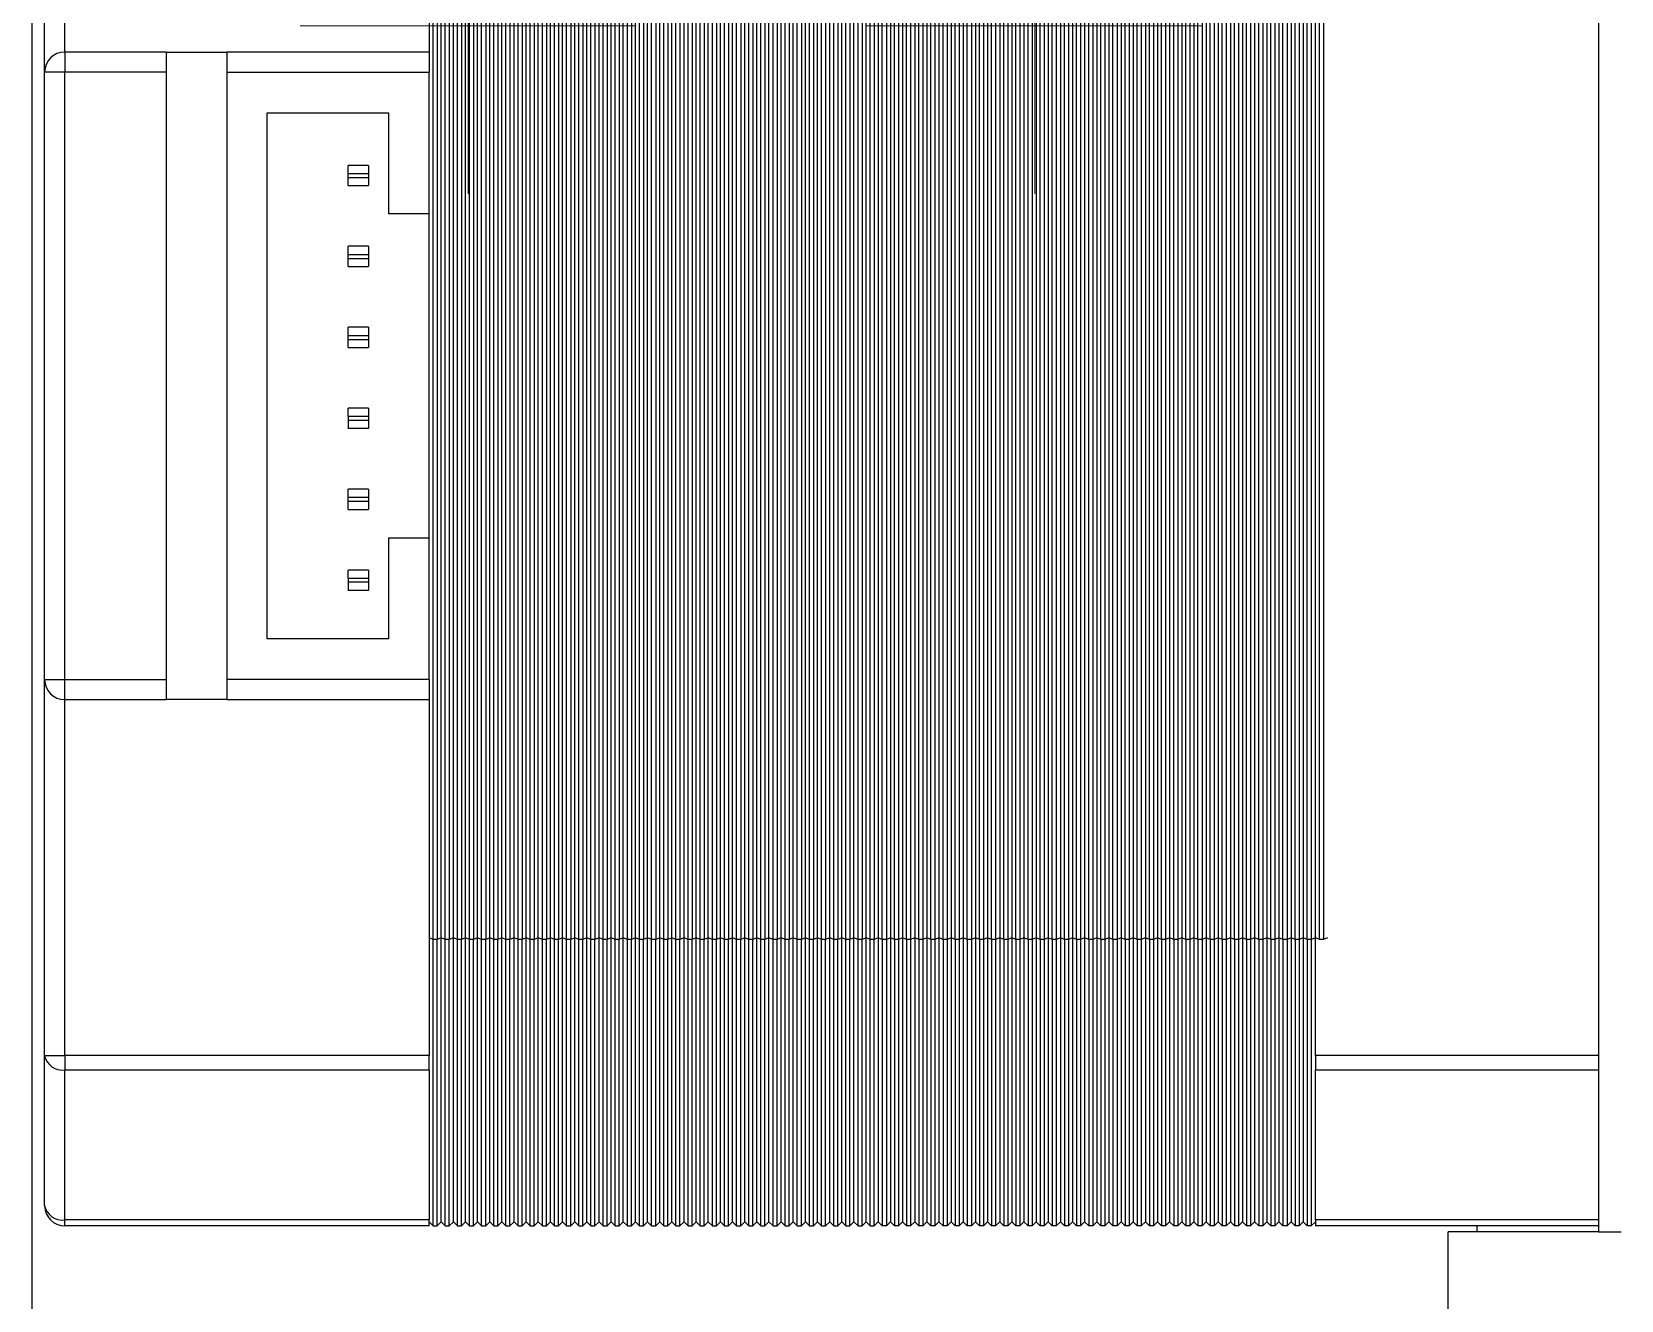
# Model space of a CAD drawing. Header units: millimetres. Extents: x -168 to 836, y 5 to 727.
# Drawn here: x 293.89 to 333.16, y 623.59 to 654.93 of the extents above; entities that cross this region are included whole.
import ezdxf

# ---------------------------------------------------------------- set-up
doc = ezdxf.new("R2010")
doc.units = ezdxf.units.MM

# ---------------------------------------------------------------- blocks, each defined once
blk = doc.blocks.new('SW_CENTERMARKSYMBOL_10')
at = {"color": 0, "linetype": 'Continuous', "lineweight": 0}
for p, q in [((0, 2.5), (0, 4.15)), ((0, 0), (0, 2.5)), ((-2.5, 0), (-4.15, 0)), ((0, 0), (-2.5, 0)), ((0, 0), (0, -2.5)), ((0, 0), (2.5, 0)), ((2.5, 0), (4.15, 0)), ((0, -2.5), (0, -4.15))]:
    blk.add_line(p, q, dxfattribs=at)
blk = doc.blocks.new('SW_CENTERMARKSYMBOL_11')
at = {"color": 0, "linetype": 'Continuous', "lineweight": 0}
for p, q in [((0, 2.5), (0, 4.15)), ((0, 0), (0, 2.5)), ((-2.5, 0), (-4.15, 0)), ((0, 0), (-2.5, 0)), ((0, 0), (0, -2.5)), ((0, 0), (2.5, 0)), ((2.5, 0), (4.15, 0)), ((0, -2.5), (0, -4.15))]:
    blk.add_line(p, q, dxfattribs=at)

msp = doc.modelspace()

# ---------------------------------------------------------------- linework, layer by layer
at = {"color": 7, "linetype": 'Continuous', "lineweight": 25}
for p, q in [((293.889, 668.582), (293.889, 618.085)), ((332.605, 668.582), (332.605, 625.282)), ((294.205, 653.932), (294.205, 663.225)), ((294.705, 654.432), (294.705, 663.225)), ((303.705, 663.225), (303.705, 654.432)), ((325.605, 629.639), (325.605, 663.225)), ((303.805, 632.503), (303.805, 660.361)), ((303.905, 660.361), (303.905, 632.503)), ((304.005, 632.544), (304.005, 660.319)), ((304.105, 632.503), (304.105, 660.361)), ((304.205, 660.361), (304.205, 632.503)), ((304.305, 632.544), (304.305, 660.319)), ((304.405, 632.503), (304.405, 660.361)), ((304.505, 660.361), (304.505, 632.503)), ((304.605, 632.544), (304.605, 660.319)), ((304.705, 632.503), (304.705, 660.361)), ((304.805, 660.361), (304.805, 632.503)), ((304.905, 632.544), (304.905, 660.319)), ((305.005, 632.503), (305.005, 660.361)), ((305.105, 660.361), (305.105, 632.503)), ((305.205, 632.544), (305.205, 660.319)), ((305.305, 632.503), (305.305, 660.361)), ((305.405, 660.361), (305.405, 632.503)), ((305.505, 632.544), (305.505, 660.319)), ((305.605, 632.503), (305.605, 660.361)), ((305.705, 660.361), (305.705, 632.503)), ((305.805, 632.544), (305.805, 660.319)), ((305.905, 632.503), (305.905, 660.361)), ((306.005, 660.361), (306.005, 632.503)), ((306.105, 632.544), (306.105, 660.319)), ((306.205, 632.503), (306.205, 660.361)), ((306.305, 660.361), (306.305, 632.503)), ((306.405, 632.544), (306.405, 660.319)), ((306.505, 632.503), (306.505, 660.361)), ((306.605, 660.361), (306.605, 632.503)), ((306.705, 632.544), (306.705, 660.319)), ((306.805, 632.503), (306.805, 660.361)), ((306.905, 660.361), (306.905, 632.503)), ((307.005, 632.544), (307.005, 660.319)), ((307.105, 632.503), (307.105, 660.361)), ((307.205, 660.361), (307.205, 632.503)), ((307.305, 632.544), (307.305, 660.319)), ((307.405, 632.503), (307.405, 660.361)), ((307.505, 660.361), (307.505, 632.503)), ((307.605, 632.544), (307.605, 660.319)), ((307.705, 632.503), (307.705, 660.361)), ((307.805, 660.361), (307.805, 632.503)), ((307.905, 632.544), (307.905, 660.319)), ((308.005, 632.503), (308.005, 660.361)), ((308.105, 660.361), (308.105, 632.503)), ((308.205, 632.544), (308.205, 660.319)), ((308.305, 632.503), (308.305, 660.361)), ((308.405, 660.361), (308.405, 632.503)), ((308.505, 632.544), (308.505, 660.319)), ((308.605, 632.503), (308.605, 660.361)), ((308.705, 660.361), (308.705, 632.503)), ((308.805, 632.544), (308.805, 660.319)), ((308.905, 632.503), (308.905, 660.361)), ((309.005, 660.361), (309.005, 632.503)), ((309.105, 632.544), (309.105, 660.319)), ((309.205, 632.503), (309.205, 660.361)), ((309.305, 660.361), (309.305, 632.503)), ((309.405, 632.544), (309.405, 660.319)), ((309.505, 632.503), (309.505, 660.361)), ((309.605, 660.361), (309.605, 632.503)), ((309.705, 632.544), (309.705, 660.319)), ((309.805, 632.503), (309.805, 660.361)), ((309.905, 660.361), (309.905, 632.503)), ((310.005, 632.544), (310.005, 660.319)), ((310.105, 632.503), (310.105, 660.361)), ((310.205, 660.361), (310.205, 632.503)), ((310.305, 632.544), (310.305, 660.319)), ((310.405, 632.503), (310.405, 660.361)), ((310.505, 660.361), (310.505, 632.503)), ((310.605, 632.544), (310.605, 660.319)), ((310.705, 632.503), (310.705, 660.361)), ((310.805, 660.361), (310.805, 632.503)), ((310.905, 632.544), (310.905, 660.319)), ((311.005, 632.503), (311.005, 660.361)), ((311.105, 660.361), (311.105, 632.503)), ((311.205, 632.544), (311.205, 660.319)), ((311.305, 632.503), (311.305, 660.361)), ((311.405, 660.361), (311.405, 632.503)), ((311.505, 632.544), (311.505, 660.319)), ((311.605, 632.503), (311.605, 660.361)), ((311.705, 660.361), (311.705, 632.503)), ((311.805, 632.544), (311.805, 660.319)), ((311.905, 632.503), (311.905, 660.361)), ((312.005, 660.361), (312.005, 632.503)), ((312.105, 632.544), (312.105, 660.319)), ((312.205, 632.503), (312.205, 660.361)), ((312.305, 660.361), (312.305, 632.503)), ((312.405, 632.544), (312.405, 660.319)), ((312.505, 632.503), (312.505, 660.361)), ((312.605, 660.361), (312.605, 632.503)), ((312.705, 632.544), (312.705, 660.319)), ((312.805, 632.503), (312.805, 660.361)), ((312.905, 660.361), (312.905, 632.503)), ((313.005, 632.544), (313.005, 660.319)), ((313.105, 632.503), (313.105, 660.361)), ((313.205, 660.361), (313.205, 632.503)), ((313.305, 632.544), (313.305, 660.319)), ((313.405, 632.503), (313.405, 660.361)), ((313.505, 660.361), (313.505, 632.503)), ((313.605, 632.544), (313.605, 660.319)), ((313.705, 632.503), (313.705, 660.361)), ((313.805, 660.361), (313.805, 632.503)), ((313.905, 632.544), (313.905, 660.319)), ((314.005, 632.503), (314.005, 660.361)), ((314.105, 660.361), (314.105, 632.503)), ((314.205, 632.544), (314.205, 660.319)), ((314.305, 632.503), (314.305, 660.361)), ((314.405, 660.361), (314.405, 632.503)), ((314.505, 632.544), (314.505, 660.319)), ((314.605, 632.503), (314.605, 660.361)), ((314.705, 660.361), (314.705, 632.503)), ((314.805, 660.319), (314.805, 632.544)), ((314.905, 632.503), (314.905, 660.361)), ((315.005, 660.361), (315.005, 632.503)), ((315.105, 660.319), (315.105, 632.544)), ((315.205, 632.503), (315.205, 660.361)), ((315.305, 660.361), (315.305, 632.503)), ((315.405, 660.319), (315.405, 632.544)), ((315.505, 632.503), (315.505, 660.361)), ((315.605, 660.361), (315.605, 632.503)), ((315.705, 660.319), (315.705, 632.544)), ((315.805, 632.503), (315.805, 660.361)), ((315.905, 660.361), (315.905, 632.503)), ((316.005, 660.319), (316.005, 632.544)), ((316.105, 632.503), (316.105, 660.361)), ((316.205, 660.361), (316.205, 632.503)), ((316.305, 660.319), (316.305, 632.544)), ((316.405, 632.503), (316.405, 660.361)), ((316.505, 660.361), (316.505, 632.503)), ((316.605, 660.319), (316.605, 632.544)), ((316.705, 632.503), (316.705, 660.361)), ((316.805, 660.361), (316.805, 632.503)), ((316.905, 660.319), (316.905, 632.544)), ((317.005, 632.503), (317.005, 660.361)), ((317.105, 660.361), (317.105, 632.503)), ((317.205, 660.319), (317.205, 632.544)), ((317.305, 632.503), (317.305, 660.361)), ((317.405, 660.361), (317.405, 632.503)), ((317.505, 660.319), (317.505, 632.544)), ((317.605, 632.503), (317.605, 660.361)), ((317.705, 660.361), (317.705, 632.503)), ((317.805, 660.319), (317.805, 632.544)), ((317.905, 632.503), (317.905, 660.361)), ((318.005, 660.361), (318.005, 632.503)), ((318.105, 660.319), (318.105, 632.544)), ((318.205, 632.503), (318.205, 660.361)), ((318.305, 660.361), (318.305, 632.503)), ((318.405, 660.319), (318.405, 632.544)), ((318.505, 632.503), (318.505, 660.361)), ((318.605, 660.361), (318.605, 632.503)), ((318.705, 660.319), (318.705, 632.544)), ((318.805, 632.503), (318.805, 660.361)), ((318.905, 660.361), (318.905, 632.503)), ((319.005, 660.319), (319.005, 632.544)), ((319.105, 632.503), (319.105, 660.361)), ((319.205, 660.361), (319.205, 632.503)), ((319.305, 660.319), (319.305, 632.544)), ((319.405, 632.503), (319.405, 660.361)), ((319.505, 660.361), (319.505, 632.503)), ((319.605, 660.319), (319.605, 632.544)), ((319.705, 632.503), (319.705, 660.361)), ((319.805, 660.361), (319.805, 632.503)), ((319.905, 660.319), (319.905, 632.544)), ((320.005, 632.503), (320.005, 660.361)), ((320.105, 660.361), (320.105, 632.503)), ((320.205, 660.319), (320.205, 632.544)), ((320.305, 632.503), (320.305, 660.361)), ((320.405, 660.361), (320.405, 632.503)), ((320.505, 660.319), (320.505, 632.544)), ((320.605, 632.503), (320.605, 660.361)), ((320.705, 660.361), (320.705, 632.503)), ((320.805, 660.319), (320.805, 632.544)), ((320.905, 632.503), (320.905, 660.361)), ((321.005, 660.361), (321.005, 632.503)), ((321.105, 660.319), (321.105, 632.544)), ((321.205, 632.503), (321.205, 660.361)), ((321.305, 660.361), (321.305, 632.503)), ((321.405, 660.319), (321.405, 632.544)), ((321.505, 632.503), (321.505, 660.361)), ((321.605, 660.361), (321.605, 632.503)), ((321.705, 660.319), (321.705, 632.544)), ((321.805, 632.503), (321.805, 660.361)), ((321.905, 660.361), (321.905, 632.503)), ((322.005, 660.319), (322.005, 632.544)), ((322.105, 632.503), (322.105, 660.361)), ((322.205, 660.361), (322.205, 632.503)), ((322.305, 660.319), (322.305, 632.544)), ((322.405, 632.503), (322.405, 660.361)), ((322.505, 660.361), (322.505, 632.503)), ((322.605, 660.319), (322.605, 632.544)), ((322.705, 632.503), (322.705, 660.361)), ((322.805, 660.361), (322.805, 632.503)), ((322.905, 660.319), (322.905, 632.544)), ((323.005, 632.503), (323.005, 660.361)), ((323.105, 660.361), (323.105, 632.503)), ((323.205, 660.319), (323.205, 632.544)), ((323.305, 632.503), (323.305, 660.361)), ((323.405, 660.361), (323.405, 632.503)), ((323.505, 660.319), (323.505, 632.544)), ((323.605, 632.503), (323.605, 660.361)), ((323.705, 660.361), (323.705, 632.503)), ((323.805, 660.319), (323.805, 632.544)), ((323.905, 632.503), (323.905, 660.361)), ((324.005, 660.361), (324.005, 632.503)), ((324.105, 660.319), (324.105, 632.544)), ((324.205, 632.503), (324.205, 660.361)), ((324.305, 660.361), (324.305, 632.503)), ((324.405, 660.319), (324.405, 632.544)), ((324.505, 632.503), (324.505, 660.361)), ((324.605, 660.361), (324.605, 632.503)), ((324.705, 660.319), (324.705, 632.544)), ((324.805, 632.503), (324.805, 660.361)), ((324.905, 660.361), (324.905, 632.503)), ((325.005, 660.319), (325.005, 632.544)), ((325.105, 632.503), (325.105, 660.361)), ((325.205, 660.361), (325.205, 632.503)), ((325.305, 660.319), (325.305, 632.544)), ((325.405, 632.503), (325.405, 660.361)), ((325.505, 660.361), (325.505, 632.503)), ((325.705, 632.503), (325.705, 660.361)), ((325.805, 660.361), (325.805, 632.503)), ((294.705, 654.432), (294.705, 653.932)), ((297.205, 654.432), (294.705, 654.432)), ((297.205, 654.432), (298.705, 654.432)), ((297.205, 654.432), (297.205, 638.432)), ((298.705, 654.432), (298.705, 653.932)), ((303.705, 654.432), (298.705, 654.432)), ((303.705, 654.432), (303.705, 653.932)), ((294.205, 638.932), (294.205, 653.932)), ((294.705, 653.932), (294.205, 653.932)), ((294.705, 638.932), (294.705, 653.932)), ((297.205, 653.932), (294.705, 653.932)), ((298.705, 653.932), (298.705, 638.932)), ((298.705, 653.932), (303.705, 653.932)), ((303.705, 650.432), (303.705, 653.932)), ((299.705, 652.932), (302.705, 652.932)), ((299.705, 639.932), (299.705, 652.932)), ((302.705, 652.932), (302.705, 650.432)), ((301.705, 651.432), (301.705, 651.632)), ((302.205, 651.632), (301.705, 651.632)), ((302.205, 651.632), (302.205, 651.432)), ((301.705, 651.432), (302.205, 651.432)), ((301.705, 651.332), (301.705, 651.432)), ((301.705, 651.332), (302.205, 651.332)), ((301.705, 651.132), (301.705, 651.332)), ((302.205, 651.432), (302.205, 651.332)), ((302.205, 651.332), (302.205, 651.132)), ((301.705, 651.132), (302.205, 651.132)), ((303.705, 650.432), (302.705, 650.432)), ((303.705, 642.432), (303.705, 650.432)), ((301.705, 649.432), (301.705, 649.632)), ((302.205, 649.632), (301.705, 649.632)), ((302.205, 649.632), (302.205, 649.432)), ((301.705, 649.432), (302.205, 649.432)), ((301.705, 649.332), (301.705, 649.432)), ((301.705, 649.332), (302.205, 649.332)), ((301.705, 649.132), (301.705, 649.332)), ((302.205, 649.432), (302.205, 649.332)), ((302.205, 649.332), (302.205, 649.132)), ((301.705, 649.132), (302.205, 649.132)), ((301.705, 647.432), (301.705, 647.632)), ((302.205, 647.632), (301.705, 647.632)), ((301.705, 647.332), (301.705, 647.432)), ((301.705, 647.432), (302.205, 647.432)), ((301.705, 647.332), (302.205, 647.332)), ((301.705, 647.132), (301.705, 647.332)), ((302.205, 647.632), (302.205, 647.432)), ((302.205, 647.432), (302.205, 647.332)), ((302.205, 647.332), (302.205, 647.132)), ((301.705, 647.132), (302.205, 647.132)), ((301.705, 645.432), (301.705, 645.632)), ((302.205, 645.632), (301.705, 645.632)), ((301.705, 645.432), (301.705, 645.332)), ((301.705, 645.432), (302.205, 645.432)), ((302.205, 645.332), (301.705, 645.332)), ((301.705, 645.332), (301.705, 645.132)), ((302.205, 645.632), (302.205, 645.432)), ((302.205, 645.432), (302.205, 645.332)), ((302.205, 645.332), (302.205, 645.132)), ((302.205, 645.132), (301.705, 645.132)), ((301.705, 643.432), (301.705, 643.632)), ((302.205, 643.632), (301.705, 643.632)), ((301.705, 643.332), (301.705, 643.432)), ((301.705, 643.432), (302.205, 643.432)), ((301.705, 643.332), (302.205, 643.332)), ((301.705, 643.132), (301.705, 643.332)), ((302.205, 643.632), (302.205, 643.432)), ((302.205, 643.432), (302.205, 643.332)), ((302.205, 643.332), (302.205, 643.132)), ((301.705, 643.132), (302.205, 643.132)), ((302.705, 642.432), (302.705, 639.932)), ((302.705, 642.432), (303.705, 642.432)), ((303.705, 638.932), (303.705, 642.432)), ((301.705, 641.432), (301.705, 641.632)), ((302.205, 641.632), (301.705, 641.632)), ((301.705, 641.432), (301.705, 641.332)), ((301.705, 641.432), (302.205, 641.432)), ((302.205, 641.632), (302.205, 641.432)), ((302.205, 641.432), (302.205, 641.332)), ((302.205, 641.332), (301.705, 641.332)), ((301.705, 641.332), (301.705, 641.132)), ((302.205, 641.132), (301.705, 641.132)), ((302.205, 641.332), (302.205, 641.132)), ((302.705, 639.932), (299.705, 639.932)), ((294.205, 638.932), (294.705, 638.932)), ((294.205, 629.639), (294.205, 638.932)), ((294.705, 638.932), (297.205, 638.932)), ((294.705, 638.432), (294.705, 638.932)), ((298.705, 638.932), (298.705, 638.432)), ((303.705, 638.932), (298.705, 638.932)), ((303.705, 638.932), (303.705, 638.432)), ((294.705, 638.432), (297.205, 638.432)), ((294.705, 629.639), (294.705, 638.432)), ((298.705, 638.432), (297.205, 638.432)), ((298.705, 638.432), (303.705, 638.432)), ((303.705, 638.432), (303.705, 629.639)), ((303.805, 632.503), (303.705, 632.544)), ((303.805, 625.432), (303.805, 632.503)), ((303.905, 632.503), (303.805, 632.503)), ((304.005, 632.544), (303.905, 632.503)), ((303.905, 625.432), (303.905, 632.503)), ((304.005, 625.532), (304.005, 632.544)), ((304.105, 632.503), (304.005, 632.544)), ((304.105, 625.432), (304.105, 632.503)), ((304.205, 632.503), (304.105, 632.503)), ((304.305, 632.544), (304.205, 632.503)), ((304.205, 625.432), (304.205, 632.503)), ((304.305, 625.532), (304.305, 632.544)), ((304.405, 632.503), (304.305, 632.544)), ((304.405, 625.432), (304.405, 632.503)), ((304.505, 632.503), (304.405, 632.503)), ((304.605, 632.544), (304.505, 632.503)), ((304.505, 625.432), (304.505, 632.503)), ((304.605, 625.532), (304.605, 632.544)), ((304.705, 632.503), (304.605, 632.544)), ((304.705, 625.432), (304.705, 632.503)), ((304.805, 632.503), (304.705, 632.503)), ((304.905, 632.544), (304.805, 632.503)), ((304.805, 625.432), (304.805, 632.503)), ((304.905, 625.532), (304.905, 632.544)), ((305.005, 632.503), (304.905, 632.544)), ((305.005, 625.432), (305.005, 632.503)), ((305.105, 632.503), (305.005, 632.503)), ((305.205, 632.544), (305.105, 632.503)), ((305.105, 625.432), (305.105, 632.503)), ((305.205, 625.532), (305.205, 632.544)), ((305.305, 632.503), (305.205, 632.544)), ((305.305, 625.432), (305.305, 632.503)), ((305.405, 632.503), (305.305, 632.503)), ((305.505, 632.544), (305.405, 632.503)), ((305.405, 625.432), (305.405, 632.503)), ((305.505, 625.532), (305.505, 632.544)), ((305.605, 632.503), (305.505, 632.544)), ((305.605, 625.432), (305.605, 632.503)), ((305.705, 632.503), (305.605, 632.503)), ((305.805, 632.544), (305.705, 632.503)), ((305.705, 625.432), (305.705, 632.503)), ((305.805, 625.532), (305.805, 632.544)), ((305.905, 632.503), (305.805, 632.544)), ((305.905, 625.432), (305.905, 632.503)), ((306.005, 632.503), (305.905, 632.503)), ((306.105, 632.544), (306.005, 632.503)), ((306.005, 625.432), (306.005, 632.503)), ((306.105, 625.532), (306.105, 632.544)), ((306.205, 632.503), (306.105, 632.544)), ((306.205, 625.432), (306.205, 632.503)), ((306.305, 632.503), (306.205, 632.503)), ((306.405, 632.544), (306.305, 632.503)), ((306.305, 625.432), (306.305, 632.503)), ((306.405, 625.532), (306.405, 632.544)), ((306.505, 632.503), (306.405, 632.544)), ((306.505, 625.432), (306.505, 632.503)), ((306.605, 632.503), (306.505, 632.503)), ((306.705, 632.544), (306.605, 632.503)), ((306.605, 625.432), (306.605, 632.503)), ((306.705, 625.532), (306.705, 632.544)), ((306.805, 632.503), (306.705, 632.544)), ((306.805, 625.432), (306.805, 632.503)), ((306.905, 632.503), (306.805, 632.503)), ((307.005, 632.544), (306.905, 632.503)), ((306.905, 625.432), (306.905, 632.503)), ((307.005, 625.532), (307.005, 632.544)), ((307.105, 632.503), (307.005, 632.544)), ((307.105, 625.432), (307.105, 632.503)), ((307.205, 632.503), (307.105, 632.503)), ((307.305, 632.544), (307.205, 632.503)), ((307.205, 625.432), (307.205, 632.503)), ((307.305, 625.532), (307.305, 632.544)), ((307.405, 632.503), (307.305, 632.544)), ((307.405, 625.432), (307.405, 632.503)), ((307.505, 632.503), (307.405, 632.503)), ((307.605, 632.544), (307.505, 632.503)), ((307.505, 625.432), (307.505, 632.503)), ((307.605, 625.532), (307.605, 632.544)), ((307.705, 632.503), (307.605, 632.544)), ((307.705, 625.432), (307.705, 632.503)), ((307.805, 632.503), (307.705, 632.503)), ((307.905, 632.544), (307.805, 632.503)), ((307.805, 625.432), (307.805, 632.503)), ((307.905, 625.532), (307.905, 632.544)), ((308.005, 632.503), (307.905, 632.544)), ((308.005, 625.432), (308.005, 632.503)), ((308.105, 632.503), (308.005, 632.503)), ((308.205, 632.544), (308.105, 632.503)), ((308.105, 625.432), (308.105, 632.503)), ((308.205, 625.532), (308.205, 632.544)), ((308.305, 632.503), (308.205, 632.544)), ((308.305, 625.432), (308.305, 632.503)), ((308.405, 632.503), (308.305, 632.503)), ((308.505, 632.544), (308.405, 632.503)), ((308.405, 625.432), (308.405, 632.503)), ((308.505, 625.532), (308.505, 632.544)), ((308.605, 632.503), (308.505, 632.544)), ((308.605, 625.432), (308.605, 632.503)), ((308.705, 632.503), (308.605, 632.503)), ((308.805, 632.544), (308.705, 632.503)), ((308.705, 625.432), (308.705, 632.503)), ((308.805, 625.532), (308.805, 632.544)), ((308.905, 632.503), (308.805, 632.544)), ((308.905, 625.432), (308.905, 632.503)), ((309.005, 632.503), (308.905, 632.503)), ((309.105, 632.544), (309.005, 632.503)), ((309.005, 625.432), (309.005, 632.503)), ((309.105, 625.532), (309.105, 632.544)), ((309.205, 632.503), (309.105, 632.544)), ((309.205, 625.432), (309.205, 632.503)), ((309.305, 632.503), (309.205, 632.503)), ((309.405, 632.544), (309.305, 632.503)), ((309.305, 625.432), (309.305, 632.503)), ((309.405, 625.532), (309.405, 632.544)), ((309.505, 632.503), (309.405, 632.544)), ((309.505, 625.432), (309.505, 632.503)), ((309.605, 632.503), (309.505, 632.503)), ((309.705, 632.544), (309.605, 632.503)), ((309.605, 625.432), (309.605, 632.503)), ((309.705, 625.532), (309.705, 632.544)), ((309.805, 632.503), (309.705, 632.544)), ((309.805, 625.432), (309.805, 632.503)), ((309.905, 632.503), (309.805, 632.503)), ((310.005, 632.544), (309.905, 632.503)), ((309.905, 625.432), (309.905, 632.503)), ((310.005, 625.532), (310.005, 632.544)), ((310.105, 632.503), (310.005, 632.544)), ((310.105, 625.432), (310.105, 632.503)), ((310.205, 632.503), (310.105, 632.503)), ((310.305, 632.544), (310.205, 632.503)), ((310.205, 625.432), (310.205, 632.503)), ((310.305, 625.532), (310.305, 632.544)), ((310.405, 632.503), (310.305, 632.544)), ((310.405, 625.432), (310.405, 632.503)), ((310.505, 632.503), (310.405, 632.503)), ((310.605, 632.544), (310.505, 632.503)), ((310.505, 625.432), (310.505, 632.503)), ((310.605, 625.532), (310.605, 632.544)), ((310.705, 632.503), (310.605, 632.544)), ((310.705, 625.432), (310.705, 632.503)), ((310.805, 632.503), (310.705, 632.503)), ((310.905, 632.544), (310.805, 632.503)), ((310.805, 625.432), (310.805, 632.503)), ((310.905, 625.532), (310.905, 632.544)), ((311.005, 632.503), (310.905, 632.544)), ((311.005, 625.432), (311.005, 632.503)), ((311.105, 632.503), (311.005, 632.503)), ((311.205, 632.544), (311.105, 632.503)), ((311.105, 625.432), (311.105, 632.503)), ((311.205, 625.532), (311.205, 632.544)), ((311.305, 632.503), (311.205, 632.544)), ((311.305, 625.432), (311.305, 632.503)), ((311.405, 632.503), (311.305, 632.503)), ((311.505, 632.544), (311.405, 632.503)), ((311.405, 625.432), (311.405, 632.503)), ((311.505, 625.532), (311.505, 632.544)), ((311.605, 632.503), (311.505, 632.544)), ((311.605, 625.432), (311.605, 632.503)), ((311.705, 632.503), (311.605, 632.503)), ((311.805, 632.544), (311.705, 632.503)), ((311.705, 625.432), (311.705, 632.503)), ((311.805, 625.532), (311.805, 632.544)), ((311.905, 632.503), (311.805, 632.544)), ((311.905, 625.432), (311.905, 632.503)), ((312.005, 632.503), (311.905, 632.503)), ((312.105, 632.544), (312.005, 632.503)), ((312.005, 625.432), (312.005, 632.503)), ((312.105, 625.532), (312.105, 632.544)), ((312.205, 632.503), (312.105, 632.544)), ((312.205, 625.432), (312.205, 632.503)), ((312.305, 632.503), (312.205, 632.503)), ((312.405, 632.544), (312.305, 632.503)), ((312.305, 625.432), (312.305, 632.503)), ((312.405, 625.532), (312.405, 632.544)), ((312.505, 632.503), (312.405, 632.544)), ((312.505, 625.432), (312.505, 632.503)), ((312.605, 632.503), (312.505, 632.503)), ((312.705, 632.544), (312.605, 632.503)), ((312.605, 625.432), (312.605, 632.503)), ((312.705, 625.532), (312.705, 632.544)), ((312.805, 632.503), (312.705, 632.544)), ((312.805, 625.432), (312.805, 632.503)), ((312.905, 632.503), (312.805, 632.503)), ((313.005, 632.544), (312.905, 632.503)), ((312.905, 625.432), (312.905, 632.503)), ((313.005, 625.532), (313.005, 632.544)), ((313.105, 632.503), (313.005, 632.544)), ((313.105, 625.432), (313.105, 632.503)), ((313.205, 632.503), (313.105, 632.503)), ((313.305, 632.544), (313.205, 632.503)), ((313.205, 625.432), (313.205, 632.503)), ((313.305, 625.532), (313.305, 632.544)), ((313.405, 632.503), (313.305, 632.544)), ((313.405, 625.432), (313.405, 632.503)), ((313.505, 632.503), (313.405, 632.503)), ((313.605, 632.544), (313.505, 632.503)), ((313.505, 625.432), (313.505, 632.503)), ((313.605, 625.532), (313.605, 632.544)), ((313.705, 632.503), (313.605, 632.544)), ((313.705, 625.432), (313.705, 632.503)), ((313.805, 632.503), (313.705, 632.503)), ((313.905, 632.544), (313.805, 632.503)), ((313.805, 625.432), (313.805, 632.503)), ((313.905, 625.532), (313.905, 632.544)), ((314.005, 632.503), (313.905, 632.544)), ((314.005, 625.432), (314.005, 632.503)), ((314.105, 632.503), (314.005, 632.503)), ((314.205, 632.544), (314.105, 632.503)), ((314.105, 625.432), (314.105, 632.503)), ((314.205, 625.532), (314.205, 632.544)), ((314.305, 632.503), (314.205, 632.544)), ((314.305, 625.432), (314.305, 632.503)), ((314.405, 632.503), (314.305, 632.503)), ((314.505, 632.544), (314.405, 632.503)), ((314.405, 625.432), (314.405, 632.503)), ((314.505, 625.532), (314.505, 632.544)), ((314.605, 632.503), (314.505, 632.544)), ((314.605, 625.432), (314.605, 632.503)), ((314.705, 632.503), (314.605, 632.503)), ((314.805, 632.544), (314.705, 632.503)), ((314.705, 625.432), (314.705, 632.503)), ((314.805, 632.544), (314.805, 625.532)), ((314.905, 632.503), (314.805, 632.544)), ((314.905, 632.503), (314.905, 625.432)), ((315.005, 632.503), (314.905, 632.503)), ((315.105, 632.544), (315.005, 632.503)), ((315.005, 632.503), (315.005, 625.432)), ((315.105, 632.544), (315.105, 625.532)), ((315.205, 632.503), (315.105, 632.544)), ((315.205, 632.503), (315.205, 625.432)), ((315.305, 632.503), (315.205, 632.503)), ((315.405, 632.544), (315.305, 632.503)), ((315.305, 632.503), (315.305, 625.432)), ((315.405, 632.544), (315.405, 625.532)), ((315.505, 632.503), (315.405, 632.544)), ((315.505, 632.503), (315.505, 625.432)), ((315.605, 632.503), (315.505, 632.503)), ((315.705, 632.544), (315.605, 632.503)), ((315.605, 632.503), (315.605, 625.432)), ((315.705, 632.544), (315.705, 625.532)), ((315.805, 632.503), (315.705, 632.544)), ((315.805, 632.503), (315.805, 625.432)), ((315.905, 632.503), (315.805, 632.503)), ((316.005, 632.544), (315.905, 632.503)), ((315.905, 632.503), (315.905, 625.432)), ((316.005, 632.544), (316.005, 625.532)), ((316.105, 632.503), (316.005, 632.544)), ((316.105, 632.503), (316.105, 625.432)), ((316.205, 632.503), (316.105, 632.503)), ((316.305, 632.544), (316.205, 632.503)), ((316.205, 632.503), (316.205, 625.432)), ((316.305, 632.544), (316.305, 625.532)), ((316.405, 632.503), (316.305, 632.544)), ((316.405, 632.503), (316.405, 625.432)), ((316.505, 632.503), (316.405, 632.503)), ((316.605, 632.544), (316.505, 632.503)), ((316.505, 632.503), (316.505, 625.432)), ((316.605, 632.544), (316.605, 625.532)), ((316.705, 632.503), (316.605, 632.544)), ((316.705, 632.503), (316.705, 625.432)), ((316.805, 632.503), (316.705, 632.503)), ((316.905, 632.544), (316.805, 632.503)), ((316.805, 632.503), (316.805, 625.432)), ((316.905, 632.544), (316.905, 625.532)), ((317.005, 632.503), (316.905, 632.544)), ((317.005, 632.503), (317.005, 625.432)), ((317.105, 632.503), (317.005, 632.503)), ((317.205, 632.544), (317.105, 632.503)), ((317.105, 632.503), (317.105, 625.432)), ((317.205, 632.544), (317.205, 625.532)), ((317.305, 632.503), (317.205, 632.544)), ((317.305, 632.503), (317.305, 625.432)), ((317.405, 632.503), (317.305, 632.503)), ((317.505, 632.544), (317.405, 632.503)), ((317.405, 632.503), (317.405, 625.432)), ((317.505, 632.544), (317.505, 625.532)), ((317.605, 632.503), (317.505, 632.544)), ((317.605, 632.503), (317.605, 625.432)), ((317.705, 632.503), (317.605, 632.503)), ((317.805, 632.544), (317.705, 632.503)), ((317.705, 632.503), (317.705, 625.432)), ((317.805, 632.544), (317.805, 625.532)), ((317.905, 632.503), (317.805, 632.544)), ((317.905, 632.503), (317.905, 625.432)), ((318.005, 632.503), (317.905, 632.503)), ((318.105, 632.544), (318.005, 632.503)), ((318.005, 632.503), (318.005, 625.432)), ((318.105, 632.544), (318.105, 625.532)), ((318.205, 632.503), (318.105, 632.544)), ((318.205, 632.503), (318.205, 625.432)), ((318.305, 632.503), (318.205, 632.503)), ((318.405, 632.544), (318.305, 632.503)), ((318.305, 632.503), (318.305, 625.432)), ((318.405, 632.544), (318.405, 625.532)), ((318.505, 632.503), (318.405, 632.544)), ((318.505, 632.503), (318.505, 625.432)), ((318.605, 632.503), (318.505, 632.503)), ((318.705, 632.544), (318.605, 632.503)), ((318.605, 632.503), (318.605, 625.432)), ((318.705, 632.544), (318.705, 625.532)), ((318.805, 632.503), (318.705, 632.544)), ((318.805, 632.503), (318.805, 625.432)), ((318.905, 632.503), (318.805, 632.503)), ((319.005, 632.544), (318.905, 632.503)), ((318.905, 632.503), (318.905, 625.432)), ((319.005, 632.544), (319.005, 625.532)), ((319.105, 632.503), (319.005, 632.544)), ((319.105, 632.503), (319.105, 625.432)), ((319.205, 632.503), (319.105, 632.503)), ((319.305, 632.544), (319.205, 632.503)), ((319.205, 632.503), (319.205, 625.432)), ((319.305, 632.544), (319.305, 625.532)), ((319.405, 632.503), (319.305, 632.544)), ((319.405, 632.503), (319.405, 625.432)), ((319.505, 632.503), (319.405, 632.503)), ((319.605, 632.544), (319.505, 632.503)), ((319.505, 632.503), (319.505, 625.432)), ((319.605, 632.544), (319.605, 625.532)), ((319.705, 632.503), (319.605, 632.544)), ((319.705, 632.503), (319.705, 625.432)), ((319.805, 632.503), (319.705, 632.503)), ((319.905, 632.544), (319.805, 632.503)), ((319.805, 632.503), (319.805, 625.432)), ((319.905, 632.544), (319.905, 625.532)), ((320.005, 632.503), (319.905, 632.544)), ((320.005, 632.503), (320.005, 625.432)), ((320.105, 632.503), (320.005, 632.503)), ((320.205, 632.544), (320.105, 632.503)), ((320.105, 632.503), (320.105, 625.432)), ((320.205, 632.544), (320.205, 625.532)), ((320.305, 632.503), (320.205, 632.544)), ((320.305, 632.503), (320.305, 625.432)), ((320.405, 632.503), (320.305, 632.503)), ((320.505, 632.544), (320.405, 632.503)), ((320.405, 632.503), (320.405, 625.432)), ((320.505, 632.544), (320.505, 625.532)), ((320.605, 632.503), (320.505, 632.544)), ((320.605, 632.503), (320.605, 625.432)), ((320.705, 632.503), (320.605, 632.503)), ((320.805, 632.544), (320.705, 632.503)), ((320.705, 632.503), (320.705, 625.432)), ((320.805, 632.544), (320.805, 625.532)), ((320.905, 632.503), (320.805, 632.544)), ((320.905, 632.503), (320.905, 625.432)), ((321.005, 632.503), (320.905, 632.503)), ((321.105, 632.544), (321.005, 632.503)), ((321.005, 632.503), (321.005, 625.432)), ((321.105, 632.544), (321.105, 625.532)), ((321.205, 632.503), (321.105, 632.544)), ((321.205, 632.503), (321.205, 625.432)), ((321.305, 632.503), (321.205, 632.503)), ((321.405, 632.544), (321.305, 632.503)), ((321.305, 632.503), (321.305, 625.432)), ((321.405, 632.544), (321.405, 625.532)), ((321.505, 632.503), (321.405, 632.544)), ((321.505, 632.503), (321.505, 625.432)), ((321.605, 632.503), (321.505, 632.503)), ((321.705, 632.544), (321.605, 632.503)), ((321.605, 632.503), (321.605, 625.432)), ((321.705, 632.544), (321.705, 625.532)), ((321.805, 632.503), (321.705, 632.544)), ((321.805, 632.503), (321.805, 625.432)), ((321.905, 632.503), (321.805, 632.503)), ((322.005, 632.544), (321.905, 632.503)), ((321.905, 632.503), (321.905, 625.432)), ((322.005, 632.544), (322.005, 625.532)), ((322.105, 632.503), (322.005, 632.544)), ((322.105, 632.503), (322.105, 625.432)), ((322.205, 632.503), (322.105, 632.503)), ((322.305, 632.544), (322.205, 632.503)), ((322.205, 632.503), (322.205, 625.432)), ((322.305, 632.544), (322.305, 625.532)), ((322.405, 632.503), (322.305, 632.544)), ((322.405, 632.503), (322.405, 625.432)), ((322.505, 632.503), (322.405, 632.503)), ((322.605, 632.544), (322.505, 632.503)), ((322.505, 632.503), (322.505, 625.432)), ((322.605, 632.544), (322.605, 625.532)), ((322.705, 632.503), (322.605, 632.544)), ((322.705, 632.503), (322.705, 625.432)), ((322.805, 632.503), (322.705, 632.503)), ((322.905, 632.544), (322.805, 632.503)), ((322.805, 632.503), (322.805, 625.432)), ((322.905, 632.544), (322.905, 625.532)), ((323.005, 632.503), (322.905, 632.544)), ((323.005, 632.503), (323.005, 625.432)), ((323.105, 632.503), (323.005, 632.503)), ((323.205, 632.544), (323.105, 632.503)), ((323.105, 632.503), (323.105, 625.432)), ((323.205, 632.544), (323.205, 625.532)), ((323.305, 632.503), (323.205, 632.544)), ((323.305, 632.503), (323.305, 625.432)), ((323.405, 632.503), (323.305, 632.503)), ((323.505, 632.544), (323.405, 632.503)), ((323.405, 632.503), (323.405, 625.432)), ((323.505, 632.544), (323.505, 625.532)), ((323.605, 632.503), (323.505, 632.544)), ((323.605, 632.503), (323.605, 625.432)), ((323.705, 632.503), (323.605, 632.503)), ((323.805, 632.544), (323.705, 632.503)), ((323.705, 632.503), (323.705, 625.432)), ((323.805, 632.544), (323.805, 625.532)), ((323.905, 632.503), (323.805, 632.544)), ((323.905, 632.503), (323.905, 625.432)), ((324.005, 632.503), (323.905, 632.503)), ((324.105, 632.544), (324.005, 632.503)), ((324.005, 632.503), (324.005, 625.432)), ((324.105, 632.544), (324.105, 625.532)), ((324.205, 632.503), (324.105, 632.544)), ((324.205, 632.503), (324.205, 625.432)), ((324.305, 632.503), (324.205, 632.503)), ((324.405, 632.544), (324.305, 632.503)), ((324.305, 632.503), (324.305, 625.432)), ((324.405, 632.544), (324.405, 625.532)), ((324.505, 632.503), (324.405, 632.544)), ((324.505, 632.503), (324.505, 625.432)), ((324.605, 632.503), (324.505, 632.503)), ((324.705, 632.544), (324.605, 632.503)), ((324.605, 632.503), (324.605, 625.432)), ((324.705, 632.544), (324.705, 625.532)), ((324.805, 632.503), (324.705, 632.544)), ((324.805, 632.503), (324.805, 625.432)), ((324.905, 632.503), (324.805, 632.503)), ((325.005, 632.544), (324.905, 632.503)), ((324.905, 632.503), (324.905, 625.432)), ((325.005, 632.544), (325.005, 625.532)), ((325.105, 632.503), (325.005, 632.544)), ((325.105, 632.503), (325.105, 625.432)), ((325.205, 632.503), (325.105, 632.503)), ((325.305, 632.544), (325.205, 632.503)), ((325.205, 632.503), (325.205, 625.432)), ((325.305, 632.544), (325.305, 625.532)), ((325.405, 632.503), (325.305, 632.544)), ((325.405, 632.503), (325.405, 625.432)), ((325.505, 632.503), (325.405, 632.503)), ((325.605, 632.544), (325.505, 632.503)), ((325.505, 632.503), (325.505, 625.432)), ((325.705, 632.503), (325.605, 632.544)), ((325.805, 632.503), (325.705, 632.503)), ((325.905, 632.544), (325.805, 632.503)), ((294.205, 629.639), (294.705, 629.639)), ((294.205, 625.932), (294.205, 629.639)), ((303.705, 629.639), (294.705, 629.639)), ((294.705, 629.639), (294.705, 629.448)), ((303.705, 629.285), (303.705, 629.639)), ((332.605, 629.639), (325.605, 629.639)), ((325.605, 629.639), (325.605, 629.285)), ((294.705, 629.448), (294.705, 629.285)), ((294.705, 629.285), (303.705, 629.285)), ((294.705, 625.578), (294.705, 629.285)), ((303.705, 629.285), (303.705, 625.578)), ((325.605, 629.285), (332.605, 629.285)), ((325.605, 625.578), (325.605, 629.285)), ((303.705, 625.578), (294.705, 625.578)), ((294.705, 625.47), (294.705, 625.578)), ((294.705, 625.432), (294.705, 625.47)), ((303.705, 625.432), (294.705, 625.432)), ((303.705, 625.432), (303.705, 625.578)), ((303.705, 625.532), (303.805, 625.432)), ((303.805, 625.432), (303.905, 625.432)), ((303.905, 625.432), (304.005, 625.532)), ((304.005, 625.532), (304.105, 625.432)), ((304.105, 625.432), (304.205, 625.432)), ((304.205, 625.432), (304.305, 625.532)), ((304.305, 625.532), (304.405, 625.432)), ((304.405, 625.432), (304.505, 625.432)), ((304.505, 625.432), (304.605, 625.532)), ((304.605, 625.532), (304.705, 625.432)), ((304.705, 625.432), (304.805, 625.432)), ((304.805, 625.432), (304.905, 625.532)), ((304.905, 625.532), (305.005, 625.432)), ((305.005, 625.432), (305.105, 625.432)), ((305.105, 625.432), (305.205, 625.532)), ((305.205, 625.532), (305.305, 625.432)), ((305.305, 625.432), (305.405, 625.432)), ((305.405, 625.432), (305.505, 625.532)), ((305.505, 625.532), (305.605, 625.432)), ((305.605, 625.432), (305.705, 625.432)), ((305.705, 625.432), (305.805, 625.532)), ((305.805, 625.532), (305.905, 625.432)), ((305.905, 625.432), (306.005, 625.432)), ((306.005, 625.432), (306.105, 625.532)), ((306.105, 625.532), (306.205, 625.432)), ((306.205, 625.432), (306.305, 625.432)), ((306.305, 625.432), (306.405, 625.532)), ((306.405, 625.532), (306.505, 625.432)), ((306.505, 625.432), (306.605, 625.432)), ((306.605, 625.432), (306.705, 625.532)), ((306.705, 625.532), (306.805, 625.432)), ((306.805, 625.432), (306.905, 625.432)), ((306.905, 625.432), (307.005, 625.532)), ((307.005, 625.532), (307.105, 625.432)), ((307.105, 625.432), (307.205, 625.432)), ((307.205, 625.432), (307.305, 625.532)), ((307.305, 625.532), (307.405, 625.432)), ((307.405, 625.432), (307.505, 625.432)), ((307.505, 625.432), (307.605, 625.532)), ((307.605, 625.532), (307.705, 625.432)), ((307.705, 625.432), (307.805, 625.432)), ((307.805, 625.432), (307.905, 625.532)), ((307.905, 625.532), (308.005, 625.432)), ((308.005, 625.432), (308.105, 625.432)), ((308.105, 625.432), (308.205, 625.532)), ((308.205, 625.532), (308.305, 625.432)), ((308.305, 625.432), (308.405, 625.432)), ((308.405, 625.432), (308.505, 625.532)), ((308.505, 625.532), (308.605, 625.432)), ((308.605, 625.432), (308.705, 625.432)), ((308.705, 625.432), (308.805, 625.532)), ((308.805, 625.532), (308.905, 625.432)), ((308.905, 625.432), (309.005, 625.432)), ((309.005, 625.432), (309.105, 625.532)), ((309.105, 625.532), (309.205, 625.432)), ((309.205, 625.432), (309.305, 625.432)), ((309.305, 625.432), (309.405, 625.532)), ((309.405, 625.532), (309.505, 625.432)), ((309.505, 625.432), (309.605, 625.432)), ((309.605, 625.432), (309.705, 625.532)), ((309.705, 625.532), (309.805, 625.432)), ((309.805, 625.432), (309.905, 625.432)), ((309.905, 625.432), (310.005, 625.532)), ((310.005, 625.532), (310.105, 625.432)), ((310.105, 625.432), (310.205, 625.432)), ((310.205, 625.432), (310.305, 625.532)), ((310.305, 625.532), (310.405, 625.432)), ((310.405, 625.432), (310.505, 625.432)), ((310.505, 625.432), (310.605, 625.532)), ((310.605, 625.532), (310.705, 625.432)), ((310.705, 625.432), (310.805, 625.432)), ((310.805, 625.432), (310.905, 625.532)), ((310.905, 625.532), (311.005, 625.432)), ((311.005, 625.432), (311.105, 625.432)), ((311.105, 625.432), (311.205, 625.532)), ((311.205, 625.532), (311.305, 625.432)), ((311.305, 625.432), (311.405, 625.432)), ((311.405, 625.432), (311.505, 625.532)), ((311.505, 625.532), (311.605, 625.432)), ((311.605, 625.432), (311.705, 625.432)), ((311.705, 625.432), (311.805, 625.532)), ((311.805, 625.532), (311.905, 625.432)), ((311.905, 625.432), (312.005, 625.432)), ((312.005, 625.432), (312.105, 625.532)), ((312.105, 625.532), (312.205, 625.432)), ((312.205, 625.432), (312.305, 625.432)), ((312.305, 625.432), (312.405, 625.532)), ((312.405, 625.532), (312.505, 625.432)), ((312.505, 625.432), (312.605, 625.432)), ((312.605, 625.432), (312.705, 625.532)), ((312.705, 625.532), (312.805, 625.432)), ((312.805, 625.432), (312.905, 625.432)), ((312.905, 625.432), (313.005, 625.532)), ((313.005, 625.532), (313.105, 625.432)), ((313.105, 625.432), (313.205, 625.432)), ((313.205, 625.432), (313.305, 625.532)), ((313.305, 625.532), (313.405, 625.432)), ((313.405, 625.432), (313.505, 625.432)), ((313.505, 625.432), (313.605, 625.532)), ((313.605, 625.532), (313.705, 625.432)), ((313.705, 625.432), (313.805, 625.432)), ((313.805, 625.432), (313.905, 625.532)), ((313.905, 625.532), (314.005, 625.432)), ((314.005, 625.432), (314.105, 625.432)), ((314.105, 625.432), (314.205, 625.532)), ((314.205, 625.532), (314.305, 625.432)), ((314.305, 625.432), (314.405, 625.432)), ((314.405, 625.432), (314.505, 625.532)), ((314.505, 625.532), (314.605, 625.432)), ((314.605, 625.432), (314.705, 625.432)), ((314.705, 625.432), (314.805, 625.532)), ((314.905, 625.432), (314.805, 625.532)), ((315.005, 625.432), (314.905, 625.432)), ((315.105, 625.532), (315.005, 625.432)), ((315.205, 625.432), (315.105, 625.532)), ((315.305, 625.432), (315.205, 625.432)), ((315.405, 625.532), (315.305, 625.432)), ((315.505, 625.432), (315.405, 625.532)), ((315.605, 625.432), (315.505, 625.432)), ((315.705, 625.532), (315.605, 625.432)), ((315.805, 625.432), (315.705, 625.532)), ((315.905, 625.432), (315.805, 625.432)), ((316.005, 625.532), (315.905, 625.432)), ((316.105, 625.432), (316.005, 625.532)), ((316.205, 625.432), (316.105, 625.432)), ((316.305, 625.532), (316.205, 625.432)), ((316.405, 625.432), (316.305, 625.532)), ((316.505, 625.432), (316.405, 625.432)), ((316.605, 625.532), (316.505, 625.432)), ((316.705, 625.432), (316.605, 625.532)), ((316.805, 625.432), (316.705, 625.432)), ((316.905, 625.532), (316.805, 625.432)), ((317.005, 625.432), (316.905, 625.532)), ((317.105, 625.432), (317.005, 625.432)), ((317.205, 625.532), (317.105, 625.432)), ((317.305, 625.432), (317.205, 625.532)), ((317.405, 625.432), (317.305, 625.432)), ((317.505, 625.532), (317.405, 625.432)), ((317.605, 625.432), (317.505, 625.532)), ((317.705, 625.432), (317.605, 625.432)), ((317.805, 625.532), (317.705, 625.432)), ((317.905, 625.432), (317.805, 625.532)), ((318.005, 625.432), (317.905, 625.432)), ((318.105, 625.532), (318.005, 625.432)), ((318.205, 625.432), (318.105, 625.532)), ((318.305, 625.432), (318.205, 625.432)), ((318.405, 625.532), (318.305, 625.432)), ((318.505, 625.432), (318.405, 625.532)), ((318.605, 625.432), (318.505, 625.432)), ((318.705, 625.532), (318.605, 625.432)), ((318.805, 625.432), (318.705, 625.532)), ((318.905, 625.432), (318.805, 625.432)), ((319.005, 625.532), (318.905, 625.432)), ((319.105, 625.432), (319.005, 625.532)), ((319.205, 625.432), (319.105, 625.432)), ((319.305, 625.532), (319.205, 625.432)), ((319.405, 625.432), (319.305, 625.532)), ((319.505, 625.432), (319.405, 625.432)), ((319.605, 625.532), (319.505, 625.432)), ((319.705, 625.432), (319.605, 625.532)), ((319.805, 625.432), (319.705, 625.432)), ((319.905, 625.532), (319.805, 625.432)), ((320.005, 625.432), (319.905, 625.532)), ((320.105, 625.432), (320.005, 625.432)), ((320.205, 625.532), (320.105, 625.432)), ((320.305, 625.432), (320.205, 625.532)), ((320.405, 625.432), (320.305, 625.432)), ((320.505, 625.532), (320.405, 625.432)), ((320.605, 625.432), (320.505, 625.532)), ((320.705, 625.432), (320.605, 625.432)), ((320.805, 625.532), (320.705, 625.432)), ((320.905, 625.432), (320.805, 625.532)), ((321.005, 625.432), (320.905, 625.432)), ((321.105, 625.532), (321.005, 625.432)), ((321.205, 625.432), (321.105, 625.532)), ((321.305, 625.432), (321.205, 625.432)), ((321.405, 625.532), (321.305, 625.432)), ((321.505, 625.432), (321.405, 625.532)), ((321.605, 625.432), (321.505, 625.432)), ((321.705, 625.532), (321.605, 625.432)), ((321.805, 625.432), (321.705, 625.532)), ((321.905, 625.432), (321.805, 625.432)), ((322.005, 625.532), (321.905, 625.432)), ((322.105, 625.432), (322.005, 625.532)), ((322.205, 625.432), (322.105, 625.432)), ((322.305, 625.532), (322.205, 625.432)), ((322.405, 625.432), (322.305, 625.532)), ((322.505, 625.432), (322.405, 625.432)), ((322.605, 625.532), (322.505, 625.432)), ((322.705, 625.432), (322.605, 625.532)), ((322.805, 625.432), (322.705, 625.432)), ((322.905, 625.532), (322.805, 625.432)), ((323.005, 625.432), (322.905, 625.532)), ((323.105, 625.432), (323.005, 625.432)), ((323.205, 625.532), (323.105, 625.432)), ((323.305, 625.432), (323.205, 625.532)), ((323.405, 625.432), (323.305, 625.432)), ((323.505, 625.532), (323.405, 625.432)), ((323.605, 625.432), (323.505, 625.532)), ((323.705, 625.432), (323.605, 625.432)), ((323.805, 625.532), (323.705, 625.432)), ((323.905, 625.432), (323.805, 625.532)), ((324.005, 625.432), (323.905, 625.432)), ((324.105, 625.532), (324.005, 625.432)), ((324.205, 625.432), (324.105, 625.532)), ((324.305, 625.432), (324.205, 625.432)), ((324.405, 625.532), (324.305, 625.432)), ((324.505, 625.432), (324.405, 625.532)), ((324.605, 625.432), (324.505, 625.432)), ((324.705, 625.532), (324.605, 625.432)), ((324.805, 625.432), (324.705, 625.532)), ((324.905, 625.432), (324.805, 625.432)), ((325.005, 625.532), (324.905, 625.432)), ((325.105, 625.432), (325.005, 625.532)), ((325.205, 625.432), (325.105, 625.432)), ((325.305, 625.532), (325.205, 625.432)), ((325.405, 625.432), (325.305, 625.532)), ((325.505, 625.432), (325.405, 625.432)), ((325.605, 625.532), (325.505, 625.432)), ((332.605, 625.578), (325.605, 625.578)), ((325.605, 625.578), (325.605, 625.432)), ((332.605, 625.432), (325.605, 625.432)), ((328.889, 619.787), (328.889, 625.282)), ((329.605, 625.282), (328.889, 625.282)), ((332.605, 625.282), (329.605, 625.282)), ((332.605, 625.282), (333.163, 625.282))]:
    msp.add_line(p, q, dxfattribs=at)
at = {"color": 8, "linetype": 'Continuous', "lineweight": 25}
msp.add_line((329.605, 625.282), (329.605, 625.432), dxfattribs=at)
at = {"color": 7, "linetype": 'Continuous', "lineweight": 25}
for centre, radius, start, end in [((294.705, 653.932), 0.5, 90, 180), ((294.705, 638.932), 0.5, 180, 270), ((294.643, 629.727), 0.446, 191.4219, 278.0496), ((294.643, 626.02), 0.446, 191.4219, 278.0496), ((294.705, 625.932), 0.5, 180, 270)]:
    msp.add_arc(centre, radius, start, end, dxfattribs=at)

# ---------------------------------------------------------------- block references
at = {"color": 7, "linetype": 'Continuous', "lineweight": 0}
for name, p in [('SW_CENTERMARKSYMBOL_11', (304.672, 655.082)), ('SW_CENTERMARKSYMBOL_10', (318.673, 655.082))]:
    msp.add_blockref(name, p, dxfattribs=at)

doc.saveas('drawing.dxf')
